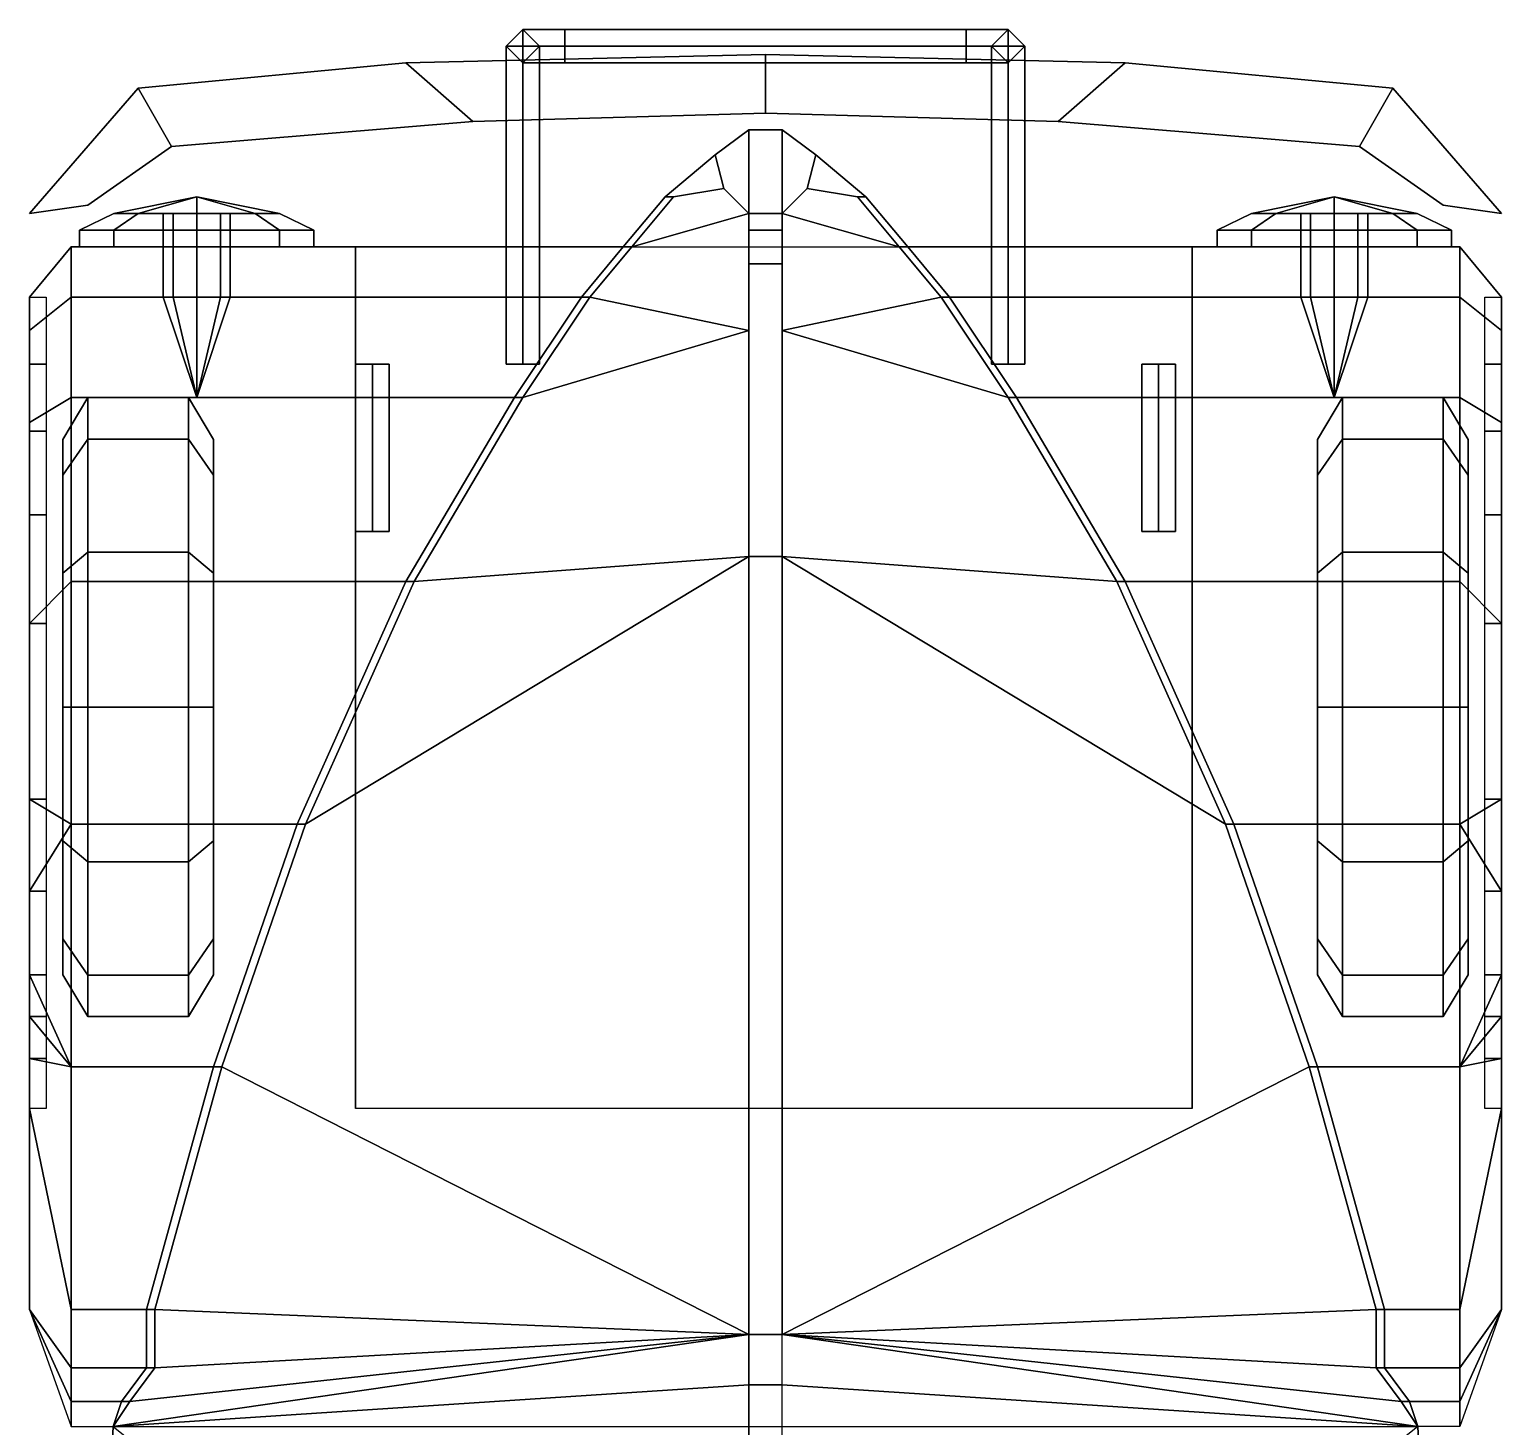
# Model space of a CAD drawing. Header units: millimetres. Extents: x -0.9 to 3, y -2.6 to 8.
# Drawn here: x -0.88 to 0.88, y 0.6 to 2.27 of the extents above; entities that cross this region are included whole.
import ezdxf

# ---------------------------------------------------------------- set-up
doc = ezdxf.new("R2010")
doc.units = ezdxf.units.MM
for name, color, linetype in [('mg2', 6, 'Continuous'), ('mudguard', 6, 'Continuous'), ('r2', 3, 'Continuous'), ('roof', 3, 'Continuous'), ('wheels', 2, 'Continuous')]:
    doc.layers.add(name, color=color, linetype=linetype)

msp = doc.modelspace()

# ---------------------------------------------------------------- linework, layer by layer
for points in [[(-0.29, 2.27, 0.37), (-0.31, 2.25, 0.39), (-0.31, 2.25, 0.64), (-0.29, 2.27, 0.64)], [(-0.24, 2.25, 0.7), (-0.24, 2.27, 0.68), (-0.29, 2.27, 0.64), (-0.31, 2.25, 0.64)], [(-0.29, 1.87, 0.32), (-0.31, 1.87, 0.34), (-0.31, 2.25, 0.39), (-0.29, 2.27, 0.37)], [(-0.27, 2.25, 0.39), (-0.29, 2.27, 0.37), (-0.29, 2.27, 0.64), (-0.27, 2.25, 0.64)], [(-0.24, 2.27, 0.68), (-0.24, 2.25, 0.66), (-0.27, 2.25, 0.64), (-0.29, 2.27, 0.64)], [(-0.27, 1.87, 0.34), (-0.29, 1.87, 0.32), (-0.29, 2.27, 0.37), (-0.27, 2.25, 0.39)], [(-0.24, 2.27, 0.68), (-0.24, 2.25, 0.7), (0.24, 2.25, 0.7), (0.24, 2.27, 0.68)], [(-0.24, 2.25, 0.66), (-0.24, 2.27, 0.68), (0.24, 2.27, 0.68), (0.24, 2.25, 0.66)], [(0.24, 2.27, 0.68), (0.24, 2.25, 0.7), (0.31, 2.25, 0.64), (0.29, 2.27, 0.64)], [(0.24, 2.25, 0.66), (0.24, 2.27, 0.68), (0.29, 2.27, 0.64), (0.27, 2.25, 0.64)], [(0.29, 2.27, 0.37), (0.27, 2.25, 0.39), (0.27, 2.25, 0.64), (0.29, 2.27, 0.64)], [(0.29, 1.87, 0.32), (0.27, 1.87, 0.34), (0.27, 2.25, 0.39), (0.29, 2.27, 0.37)], [(0.31, 2.25, 0.39), (0.29, 2.27, 0.37), (0.29, 2.27, 0.64), (0.31, 2.25, 0.64)], [(0.31, 1.87, 0.34), (0.29, 1.87, 0.32), (0.29, 2.27, 0.37), (0.31, 2.25, 0.39)], [(-0.35, 2.16, 0.56), (0, 2.17, 0.56), (0, 2.24, 0.56), (-0.43, 2.23, 0.56)], [(0, 2.24, 0.41), (0, 2.17, 0.41), (-0.35, 2.16, 0.41), (-0.43, 2.23, 0.41)], [(-0.43, 2.23, 0.56), (0, 2.24, 0.56), (0, 2.24, 0.41), (-0.43, 2.23, 0.41)], [(-0.31, 2.25, 0.39), (-0.29, 2.23, 0.41), (-0.29, 2.23, 0.64), (-0.31, 2.25, 0.64)], [(-0.24, 2.23, 0.68), (-0.24, 2.25, 0.7), (-0.31, 2.25, 0.64), (-0.29, 2.23, 0.64)], [(-0.31, 1.87, 0.34), (-0.29, 1.87, 0.36), (-0.29, 2.23, 0.41), (-0.31, 2.25, 0.39)], [(-0.29, 2.23, 0.41), (-0.27, 2.25, 0.39), (-0.27, 2.25, 0.64), (-0.29, 2.23, 0.64)], [(-0.24, 2.25, 0.66), (-0.24, 2.23, 0.68), (-0.29, 2.23, 0.64), (-0.27, 2.25, 0.64)], [(-0.29, 1.87, 0.36), (-0.27, 1.87, 0.34), (-0.27, 2.25, 0.39), (-0.29, 2.23, 0.41)], [(-0.24, 2.25, 0.7), (-0.24, 2.23, 0.68), (0.24, 2.23, 0.68), (0.24, 2.25, 0.7)], [(-0.24, 2.23, 0.68), (-0.24, 2.25, 0.66), (0.24, 2.25, 0.66), (0.24, 2.23, 0.68)], [(0.43, 2.23, 0.41), (0, 2.24, 0.41), (0, 2.24, 0.56), (0.43, 2.23, 0.56)], [(0.35, 2.16, 0.41), (0, 2.17, 0.41), (0, 2.24, 0.41), (0.43, 2.23, 0.41)], [(0, 2.24, 0.56), (0, 2.17, 0.56), (0.35, 2.16, 0.56), (0.43, 2.23, 0.56)], [(0.24, 2.25, 0.7), (0.24, 2.23, 0.68), (0.29, 2.23, 0.64), (0.31, 2.25, 0.64)], [(0.24, 2.23, 0.68), (0.24, 2.25, 0.66), (0.27, 2.25, 0.64), (0.29, 2.23, 0.64)], [(0.27, 2.25, 0.39), (0.29, 2.23, 0.41), (0.29, 2.23, 0.64), (0.27, 2.25, 0.64)], [(0.27, 1.87, 0.34), (0.29, 1.87, 0.36), (0.29, 2.23, 0.41), (0.27, 2.25, 0.39)], [(0.29, 2.23, 0.41), (0.31, 2.25, 0.39), (0.31, 2.25, 0.64), (0.29, 2.23, 0.64)], [(0.29, 1.87, 0.36), (0.31, 1.87, 0.34), (0.31, 2.25, 0.39), (0.29, 2.23, 0.41)], [(-0.43, 2.23, 0.41), (-0.35, 2.16, 0.41), (-0.71, 2.13, 0.41), (-0.75, 2.2, 0.41)], [(-0.71, 2.13, 0.56), (-0.35, 2.16, 0.56), (-0.43, 2.23, 0.56), (-0.75, 2.2, 0.56)], [(-0.75, 2.2, 0.56), (-0.43, 2.23, 0.56), (-0.43, 2.23, 0.41), (-0.75, 2.2, 0.41)], [(0.71, 2.13, 0.41), (0.35, 2.16, 0.41), (0.43, 2.23, 0.41), (0.75, 2.2, 0.41)], [(0.43, 2.23, 0.56), (0.35, 2.16, 0.56), (0.71, 2.13, 0.56), (0.75, 2.2, 0.56)], [(0.75, 2.2, 0.41), (0.43, 2.23, 0.41), (0.43, 2.23, 0.56), (0.75, 2.2, 0.56)], [(-0.81, 2.06, 0.56), (-0.71, 2.13, 0.56), (-0.75, 2.2, 0.56), (-0.88, 2.05, 0.56)], [(-0.75, 2.2, 0.41), (-0.71, 2.13, 0.41), (-0.81, 2.06, 0.41), (-0.88, 2.05, 0.41)], [(-0.88, 2.05, 0.56), (-0.75, 2.2, 0.56), (-0.75, 2.2, 0.41), (-0.88, 2.05, 0.41)], [(0.81, 2.06, 0.41), (0.71, 2.13, 0.41), (0.75, 2.2, 0.41), (0.88, 2.05, 0.41)], [(0.75, 2.2, 0.56), (0.71, 2.13, 0.56), (0.81, 2.06, 0.56), (0.88, 2.05, 0.56)], [(0.88, 2.05, 0.41), (0.75, 2.2, 0.41), (0.75, 2.2, 0.56), (0.88, 2.05, 0.56)], [(-0.35, 2.16, 0.41), (0, 2.17, 0.41), (0, 2.17, 0.56), (-0.35, 2.16, 0.56)], [(0.35, 2.16, 0.56), (0, 2.17, 0.56), (0, 2.17, 0.41), (0.35, 2.16, 0.41)], [(-0.71, 2.13, 0.41), (-0.35, 2.16, 0.41), (-0.35, 2.16, 0.56), (-0.71, 2.13, 0.56)], [(-0.02, 2.15, 0.44), (-0.06, 2.12, 0.44), (-0.06, 2.12, 1.16), (-0.02, 2.15, 1.16)], [(-0.02, 2.15, 1.16), (-0.06, 2.12, 1.16), (-0.05, 2.08, 1.2), (-0.02, 2.05, 1.23)], [(0.02, 2.15, 0.44), (-0.02, 2.15, 0.44), (-0.02, 2.15, 1.16), (0.02, 2.15, 1.16)], [(0.02, 2.15, 1.16), (-0.02, 2.15, 1.16), (-0.02, 2.05, 1.23), (0.02, 2.05, 1.23)], [(0.06, 2.12, 1.16), (0.06, 2.12, 0.44), (0.02, 2.15, 0.44), (0.02, 2.15, 1.16)], [(0.05, 2.08, 1.2), (0.06, 2.12, 1.16), (0.02, 2.15, 1.16), (0.02, 2.05, 1.23)], [(0.71, 2.13, 0.56), (0.35, 2.16, 0.56), (0.35, 2.16, 0.41), (0.71, 2.13, 0.41)], [(-0.81, 2.06, 0.41), (-0.71, 2.13, 0.41), (-0.71, 2.13, 0.56), (-0.81, 2.06, 0.56)], [(0.81, 2.06, 0.56), (0.71, 2.13, 0.56), (0.71, 2.13, 0.41), (0.81, 2.06, 0.41)], [(-0.06, 2.12, 0.44), (-0.12, 2.07, 0.44), (-0.12, 2.07, 1.16), (-0.06, 2.12, 1.16)], [(-0.06, 2.12, 1.16), (-0.12, 2.07, 1.16), (-0.11, 2.07, 1.2), (-0.05, 2.08, 1.2)], [(0.11, 2.07, 1.2), (0.12, 2.07, 1.16), (0.06, 2.12, 1.16), (0.05, 2.08, 1.2)], [(0.12, 2.07, 1.16), (0.12, 2.07, 0.44), (0.06, 2.12, 0.44), (0.06, 2.12, 1.16)], [(-0.05, 2.08, 1.2), (-0.11, 2.07, 1.2), (-0.16, 2.01, 1.2), (-0.02, 2.05, 1.23)], [(0.16, 2.01, 1.2), (0.11, 2.07, 1.2), (0.05, 2.08, 1.2), (0.02, 2.05, 1.23)], [(-0.88, 2.05, 0.41), (-0.81, 2.06, 0.41), (-0.81, 2.06, 0.56), (-0.88, 2.05, 0.56)], [(-0.12, 2.07, 0.44), (-0.17, 2.01, 0.44), (-0.17, 2.01, 1.16), (-0.12, 2.07, 1.16)], [(-0.12, 2.07, 1.16), (-0.17, 2.01, 1.16), (-0.16, 2.01, 1.2), (-0.11, 2.07, 1.2)], [(0.16, 2.01, 1.2), (0.17, 2.01, 1.16), (0.12, 2.07, 1.16), (0.11, 2.07, 1.2)], [(0.17, 2.01, 1.16), (0.17, 2.01, 0.44), (0.12, 2.07, 0.44), (0.12, 2.07, 1.16)], [(0.88, 2.05, 0.56), (0.81, 2.06, 0.56), (0.81, 2.06, 0.41), (0.88, 2.05, 0.41)], [(-0.16, 2.01, 1.2), (-0.21, 1.95, 1.2), (-0.02, 1.91, 1.27), (-0.02, 2.05, 1.23)], [(0.02, 2.05, 1.27), (-0.02, 2.05, 1.27), (-0.02, 2.03, 1.29), (0.02, 2.03, 1.29)], [(0.02, 2.05, 1.23), (-0.02, 2.05, 1.23), (-0.02, 2.05, 1.27), (0.02, 2.05, 1.27)], [(-0.02, 2.03, 1.29), (-0.02, 2.05, 1.23), (-0.02, 1.91, 1.27), (-0.02, 1.99, 1.3)], [(-0.02, 2.05, 1.27), (-0.02, 2.05, 1.23), (-0.02, 2.05, 1.23), (-0.02, 2.03, 1.29)], [(0.02, 2.05, 1.23), (0.02, 2.03, 1.29), (0.02, 1.99, 1.3), (0.02, 1.91, 1.27)], [(0.02, 2.05, 1.23), (0.02, 2.05, 1.27), (0.02, 2.03, 1.29)], [(0.02, 1.91, 1.27), (0.21, 1.95, 1.2), (0.16, 2.01, 1.2), (0.02, 2.05, 1.23)], [(0.02, 2.03, 1.29), (-0.02, 2.03, 1.29), (-0.02, 1.99, 1.3), (0.02, 1.99, 1.3)], [(-0.49, 2.01, 0.44), (-0.49, 0.98, 0.44), (-0.49, 0.98, 0.93), (-0.49, 2.01, 0.93)], [(0.51, 2.01, 0.44), (0.51, 0.98, 0.44), (-0.49, 0.98, 0.44), (-0.49, 2.01, 0.44)], [(-0.17, 2.01, 1.05), (-0.22, 1.95, 1.08), (-0.22, 1.95, 1.16), (-0.17, 2.01, 1.16)], [(-0.17, 2.01, 1.16), (-0.22, 1.95, 1.16), (-0.21, 1.95, 1.2), (-0.16, 2.01, 1.2)], [(0.21, 1.95, 1.2), (0.22, 1.95, 1.16), (0.17, 2.01, 1.16), (0.16, 2.01, 1.2)], [(0.22, 1.95, 1.16), (0.22, 1.95, 1.08), (0.17, 2.01, 1.05), (0.17, 2.01, 1.16)], [(0.51, 0.98, 0.93), (0.51, 0.98, 0.44), (0.51, 2.01, 0.44), (0.51, 2.01, 0.93)], [(0.02, 1.99, 1.3), (-0.02, 1.99, 1.3), (-0.02, 1.64, 1.3), (0.02, 1.64, 1.3)], [(-0.02, 1.99, 1.3), (-0.02, 1.91, 1.27), (-0.02, 1.64, 1.3)], [(0.02, 1.91, 1.27), (0.02, 1.99, 1.3), (0.02, 1.64, 1.3)], [(-0.22, 1.95, 1.08), (-0.3, 1.83, 1.1), (-0.3, 1.83, 1.16), (-0.22, 1.95, 1.16)], [(-0.22, 1.95, 1.16), (-0.3, 1.83, 1.16), (-0.29, 1.83, 1.2), (-0.21, 1.95, 1.2)], [(-0.21, 1.95, 1.2), (-0.29, 1.83, 1.2), (-0.02, 1.91, 1.27)], [(0.02, 1.91, 1.27), (0.29, 1.83, 1.2), (0.21, 1.95, 1.2), (0.02, 1.91, 1.27)], [(0.29, 1.83, 1.2), (0.3, 1.83, 1.16), (0.22, 1.95, 1.16), (0.21, 1.95, 1.2)], [(0.3, 1.83, 1.16), (0.3, 1.83, 1.1), (0.22, 1.95, 1.08), (0.22, 1.95, 1.16)], [(-0.29, 1.83, 1.2), (-0.42, 1.61, 1.2), (-0.02, 1.64, 1.3), (-0.02, 1.91, 1.27)], [(0.02, 1.64, 1.3), (0.42, 1.61, 1.2), (0.29, 1.83, 1.2), (0.02, 1.91, 1.27)], [(-0.47, 1.67, 0.32), (-0.49, 1.67, 0.34), (-0.49, 1.87, 0.34), (-0.47, 1.87, 0.32)], [(-0.49, 1.67, 0.34), (-0.47, 1.67, 0.36), (-0.47, 1.87, 0.36), (-0.49, 1.87, 0.34)], [(-0.47, 1.67, 0.36), (-0.45, 1.67, 0.34), (-0.45, 1.87, 0.34), (-0.47, 1.87, 0.36)], [(-0.45, 1.67, 0.34), (-0.47, 1.67, 0.32), (-0.47, 1.87, 0.32), (-0.45, 1.87, 0.34)], [(0.47, 1.67, 0.32), (0.45, 1.67, 0.34), (0.45, 1.87, 0.34), (0.47, 1.87, 0.32)], [(0.45, 1.67, 0.34), (0.47, 1.67, 0.36), (0.47, 1.87, 0.36), (0.45, 1.87, 0.34)], [(0.47, 1.67, 0.36), (0.49, 1.67, 0.34), (0.49, 1.87, 0.34), (0.47, 1.87, 0.36)], [(0.49, 1.67, 0.34), (0.47, 1.67, 0.32), (0.47, 1.87, 0.32), (0.49, 1.87, 0.34)], [(-0.3, 1.83, 1.1), (-0.43, 1.61, 1.1), (-0.43, 1.61, 1.16), (-0.3, 1.83, 1.16)], [(-0.3, 1.83, 1.16), (-0.43, 1.61, 1.16), (-0.42, 1.61, 1.2), (-0.29, 1.83, 1.2)], [(0.42, 1.61, 1.2), (0.43, 1.61, 1.16), (0.3, 1.83, 1.16), (0.29, 1.83, 1.2)], [(0.43, 1.61, 1.16), (0.43, 1.61, 1.1), (0.3, 1.83, 1.1), (0.3, 1.83, 1.16)], [(-0.55, 1.32, 1.2), (-0.65, 1.03, 1.2), (-0.02, 0.71, 1.3), (-0.02, 1.64, 1.3)], [(-0.42, 1.61, 1.2), (-0.55, 1.32, 1.2), (-0.02, 1.64, 1.3)], [(0.02, 1.64, 1.3), (-0.02, 1.64, 1.3), (-0.02, 0.71, 1.3), (0.02, 0.71, 1.3)], [(0.02, 0.71, 1.3), (0.65, 1.03, 1.2), (0.55, 1.32, 1.2), (0.02, 1.64, 1.3)], [(0.02, 1.64, 1.3), (0.55, 1.32, 1.2), (0.42, 1.61, 1.2), (0.02, 1.64, 1.3)], [(-0.43, 1.61, 1.1), (-0.56, 1.32, 1.09), (-0.56, 1.32, 1.16), (-0.43, 1.61, 1.16)], [(-0.43, 1.61, 1.16), (-0.56, 1.32, 1.16), (-0.55, 1.32, 1.2), (-0.42, 1.61, 1.2)], [(0.55, 1.32, 1.2), (0.56, 1.32, 1.16), (0.43, 1.61, 1.16), (0.42, 1.61, 1.2)], [(0.56, 1.32, 1.16), (0.56, 1.32, 1.09), (0.43, 1.61, 1.1), (0.43, 1.61, 1.16)], [(-0.56, 1.32, 1.09), (-0.66, 1.03, 1.05), (-0.66, 1.03, 1.16), (-0.56, 1.32, 1.16)], [(-0.56, 1.32, 1.16), (-0.66, 1.03, 1.16), (-0.65, 1.03, 1.2), (-0.55, 1.32, 1.2)], [(0.65, 1.03, 1.2), (0.66, 1.03, 1.16), (0.56, 1.32, 1.16), (0.55, 1.32, 1.2)], [(0.66, 1.03, 1.16), (0.66, 1.03, 1.05), (0.56, 1.32, 1.09), (0.56, 1.32, 1.16)], [(-0.66, 1.03, 1.05), (-0.74, 0.74, 0.99), (-0.74, 0.74, 1.16), (-0.66, 1.03, 1.16)], [(-0.66, 1.03, 1.16), (-0.74, 0.74, 1.16), (-0.73, 0.74, 1.2), (-0.65, 1.03, 1.2)], [(-0.65, 1.03, 1.2), (-0.73, 0.74, 1.2), (-0.02, 0.71, 1.3)], [(0.02, 0.71, 1.3), (0.73, 0.74, 1.2), (0.65, 1.03, 1.2), (0.02, 0.71, 1.3)], [(0.73, 0.74, 1.2), (0.74, 0.74, 1.16), (0.66, 1.03, 1.16), (0.65, 1.03, 1.2)], [(0.74, 0.74, 1.16), (0.74, 0.74, 0.99), (0.66, 1.03, 1.05), (0.66, 1.03, 1.16)], [(-0.74, 0.74, 0.99), (-0.74, 0.67, 0.91), (-0.74, 0.67, 1.16), (-0.74, 0.74, 1.16)], [(-0.74, 0.74, 1.16), (-0.74, 0.67, 1.16), (-0.73, 0.67, 1.2), (-0.73, 0.74, 1.2)], [(-0.73, 0.74, 1.2), (-0.73, 0.67, 1.2), (-0.02, 0.71, 1.3)], [(0.02, 0.71, 1.3), (0.73, 0.67, 1.2), (0.73, 0.74, 1.2), (0.02, 0.71, 1.3)], [(0.73, 0.67, 1.2), (0.74, 0.67, 1.16), (0.74, 0.74, 1.16), (0.73, 0.74, 1.2)], [(0.74, 0.67, 1.16), (0.74, 0.67, 0.91), (0.74, 0.74, 0.99), (0.74, 0.74, 1.16)], [(-0.76, 0.63, 1.2), (-0.78, 0.6, 1.26), (-0.02, 0.71, 1.3)], [(-0.78, 0.6, 1.26), (-0.78, 0.6, 1.3), (-0.02, 0.71, 1.3)], [(-0.73, 0.67, 1.2), (-0.76, 0.63, 1.2), (-0.02, 0.71, 1.3)], [(0.02, 0.71, 1.3), (0.76, 0.63, 1.2), (0.73, 0.67, 1.2), (0.02, 0.71, 1.3)], [(0.02, 0.71, 1.3), (0.78, 0.6, 1.26), (0.76, 0.63, 1.2), (0.02, 0.71, 1.3)], [(0.02, 0.71, 1.3), (0.78, 0.6, 1.3), (0.78, 0.6, 1.26), (0.02, 0.71, 1.3)], [(-0.74, 0.67, 0.91), (-0.77, 0.63, 0.62), (-0.77, 0.63, 1.16), (-0.74, 0.67, 1.16)], [(-0.74, 0.67, 1.16), (-0.77, 0.63, 1.16), (-0.76, 0.63, 1.2), (-0.73, 0.67, 1.2)], [(0.76, 0.63, 1.2), (0.77, 0.63, 1.16), (0.74, 0.67, 1.16), (0.73, 0.67, 1.2)], [(0.77, 0.63, 1.16), (0.77, 0.63, 0.62), (0.74, 0.67, 0.91), (0.74, 0.67, 1.16)], [(-0.77, 0.63, 0.62), (-0.78, 0.6, 0.31), (-0.78, 0.6, 1.16), (-0.77, 0.63, 1.16)], [(-0.77, 0.63, 1.16), (-0.78, 0.6, 1.16), (-0.78, 0.6, 1.26), (-0.76, 0.63, 1.2)], [(0.78, 0.6, 1.26), (0.78, 0.6, 1.16), (0.77, 0.63, 1.16), (0.76, 0.63, 1.2)], [(0.78, 0.6, 1.16), (0.78, 0.6, 0.31), (0.77, 0.63, 0.62), (0.77, 0.63, 1.16)], [(-0.78, 0.6, 0.31), (-0.8, 0.19, 0.31), (-0.8, 0.19, 1.16), (-0.78, 0.6, 1.16)], [(0.78, 0.6, 0.31), (0.8, 0.19, 0.31), (-0.8, 0.19, 0.31), (-0.78, 0.6, 0.31)], [(-0.78, 0.6, 1.16), (-0.8, 0.19, 1.16), (-0.8, 0.19, 1.26), (-0.78, 0.6, 1.26)], [(0.8, 0.19, 1.16), (0.8, 0.19, 0.31), (0.78, 0.6, 0.31), (0.78, 0.6, 1.16)], [(0.8, 0.19, 1.26), (0.8, 0.19, 1.16), (0.78, 0.6, 1.16), (0.78, 0.6, 1.26)]]:
    msp.add_3dface(points)
at = {"layer": 'mg2'}
for points in [[(0.68, 2.07, 0.91), (0.61, 2.05, 0.98), (0.581, 2.05, 0.91), (0.68, 2.07, 0.91)], [(0.68, 2.07, 0.91), (0.581, 2.05, 0.91), (0.61, 2.05, 0.84), (0.68, 2.07, 0.91)], [(0.68, 2.07, 0.91), (0.61, 2.05, 0.84), (0.68, 2.05, 0.811), (0.68, 2.07, 0.91)], [(0.68, 2.07, 0.91), (0.68, 2.05, 1.009), (0.61, 2.05, 0.98), (0.68, 2.07, 0.91)], [(0.68, 2.07, 0.91), (0.68, 2.05, 0.811), (0.75, 2.05, 0.84), (0.68, 2.07, 0.91)], [(0.68, 2.07, 0.91), (0.75, 2.05, 0.98), (0.68, 2.05, 1.009), (0.68, 2.07, 0.91)], [(0.68, 2.07, 0.91), (0.779, 2.05, 0.91), (0.75, 2.05, 0.98), (0.68, 2.07, 0.91)], [(0.68, 2.07, 0.91), (0.75, 2.05, 0.84), (0.779, 2.05, 0.91), (0.68, 2.07, 0.91)], [(0.581, 2.05, 0.91), (0.54, 2.03, 0.91), (0.581, 2.03, 0.811), (0.61, 2.05, 0.84)], [(0.61, 2.05, 0.98), (0.581, 2.03, 1.009), (0.54, 2.03, 0.91), (0.581, 2.05, 0.91)], [(0.61, 2.05, 0.84), (0.581, 2.03, 0.811), (0.68, 2.03, 0.77), (0.68, 2.05, 0.811)], [(0.68, 2.05, 1.009), (0.68, 2.03, 1.05), (0.581, 2.03, 1.009), (0.61, 2.05, 0.98)], [(0.64, 2.05, 1.12), (0.6517, 2.05, 1.0917), (0.68, 2.05, 1.08), (0.6517, 2.05, 1.1483)], [(0.64, 2.05, 1.12), (0.6517, 2.05, 1.1483), (0.6517, 1.95, 1.1483), (0.64, 1.95, 1.12)], [(0.6517, 2.05, 1.0917), (0.64, 2.05, 1.12), (0.64, 1.95, 1.12), (0.6517, 1.95, 1.0917)], [(0.6517, 2.05, 1.1483), (0.68, 2.05, 1.08), (0.7083, 2.05, 1.0917), (0.68, 2.05, 1.16)], [(0.68, 2.05, 1.08), (0.6517, 2.05, 1.0917), (0.6517, 1.95, 1.0917), (0.68, 1.95, 1.08)], [(0.6517, 2.05, 1.1483), (0.68, 2.05, 1.16), (0.68, 1.95, 1.16), (0.6517, 1.95, 1.1483)], [(0.68, 2.05, 1.16), (0.7083, 2.05, 1.0917), (0.72, 2.05, 1.12), (0.7083, 2.05, 1.1483)], [(0.68, 2.05, 0.811), (0.68, 2.03, 0.77), (0.779, 2.03, 0.811), (0.75, 2.05, 0.84)], [(0.75, 2.05, 0.98), (0.779, 2.03, 1.009), (0.68, 2.03, 1.05), (0.68, 2.05, 1.009)], [(0.7083, 2.05, 1.0917), (0.68, 2.05, 1.08), (0.68, 1.95, 1.08), (0.7083, 1.95, 1.0917)], [(0.68, 2.05, 1.16), (0.7083, 2.05, 1.1483), (0.7083, 1.95, 1.1483), (0.68, 1.95, 1.16)], [(0.7083, 2.05, 1.1483), (0.72, 2.05, 1.12), (0.72, 1.95, 1.12), (0.7083, 1.95, 1.1483)], [(0.72, 2.05, 1.12), (0.7083, 2.05, 1.0917), (0.7083, 1.95, 1.0917), (0.72, 1.95, 1.12)], [(0.75, 2.05, 0.84), (0.779, 2.03, 0.811), (0.82, 2.03, 0.91), (0.779, 2.05, 0.91)], [(0.779, 2.05, 0.91), (0.82, 2.03, 0.91), (0.779, 2.03, 1.009), (0.75, 2.05, 0.98)], [(0.581, 2.03, 0.811), (0.54, 2.03, 0.91), (0.54, 2.01, 0.91), (0.581, 2.01, 0.811)], [(0.54, 2.03, 0.91), (0.581, 2.03, 1.009), (0.581, 2.01, 1.009), (0.54, 2.01, 0.91)], [(0.68, 2.03, 0.77), (0.581, 2.03, 0.811), (0.581, 2.01, 0.811), (0.68, 2.01, 0.77)], [(0.581, 2.03, 1.009), (0.68, 2.03, 1.05), (0.68, 2.01, 1.05), (0.581, 2.01, 1.009)], [(0.779, 2.03, 0.811), (0.68, 2.03, 0.77), (0.68, 2.01, 0.77), (0.779, 2.01, 0.811)], [(0.68, 2.03, 1.05), (0.779, 2.03, 1.009), (0.779, 2.01, 1.009), (0.68, 2.01, 1.05)], [(0.82, 2.03, 0.91), (0.779, 2.03, 0.811), (0.779, 2.01, 0.811), (0.82, 2.01, 0.91)], [(0.779, 2.03, 1.009), (0.82, 2.03, 0.91), (0.82, 2.01, 0.91), (0.779, 2.01, 1.009)], [(0.17, 2.01, 0.44), (0.83, 2.01, 0.44), (0.83, 2.01, 1.05), (0.17, 2.01, 1.05)], [(0.17, 2.01, 1.05), (0.83, 2.01, 1.05), (0.83, 1.95, 1.08), (0.22, 1.95, 1.08)], [(0.83, 2.01, 0.44), (0.88, 1.95, 0.44), (0.88, 1.95, 0.99), (0.83, 2.01, 1.05)], [(0.83, 2.01, 1.05), (0.88, 1.95, 0.99), (0.88, 1.91, 1.02), (0.83, 1.95, 1.08)], [(0.22, 1.95, 1.08), (0.83, 1.95, 1.08), (0.83, 1.83, 1.1), (0.3, 1.83, 1.1)], [(0.64, 1.95, 1.12), (0.6517, 1.95, 1.1483), (0.68, 1.83, 1.1)], [(0.6517, 1.95, 1.0917), (0.64, 1.95, 1.12), (0.68, 1.83, 1.1)], [(0.6517, 1.95, 1.1483), (0.68, 1.95, 1.16), (0.68, 1.83, 1.1)], [(0.68, 1.95, 1.08), (0.6517, 1.95, 1.0917), (0.68, 1.83, 1.1)], [(0.7083, 1.95, 1.1483), (0.72, 1.95, 1.12), (0.68, 1.83, 1.1)], [(0.68, 1.95, 1.16), (0.7083, 1.95, 1.1483), (0.68, 1.83, 1.1)], [(0.7083, 1.95, 1.0917), (0.68, 1.95, 1.08), (0.68, 1.83, 1.1)], [(0.72, 1.95, 1.12), (0.7083, 1.95, 1.0917), (0.68, 1.83, 1.1)], [(0.83, 1.95, 1.08), (0.88, 1.91, 1.02), (0.88, 1.8, 1.03), (0.83, 1.83, 1.1)], [(0.88, 1.95, 0.99), (0.88, 1.95, 0.44), (0.88, 1.87, 0.51), (0.88, 1.95, 0.99)], [(0.88, 1.95, 0.99), (0.88, 1.87, 0.51), (0.88, 1.79, 0.62), (0.88, 1.91, 1.02)], [(0.88, 1.91, 1.02), (0.88, 1.79, 0.62), (0.88, 1.69, 0.73), (0.88, 1.8, 1.03)], [(0.3, 1.83, 1.1), (0.83, 1.83, 1.1), (0.83, 1.61, 1.1), (0.43, 1.61, 1.1)], [(0.83, 1.83, 1.1), (0.88, 1.8, 1.03), (0.88, 1.56, 1.03), (0.83, 1.61, 1.1)], [(0.88, 1.8, 1.03), (0.88, 1.69, 0.73), (0.88, 1.56, 0.78), (0.88, 1.56, 1.03)], [(0.43, 1.61, 1.1), (0.83, 1.61, 1.1), (0.83, 1.32, 1.09), (0.56, 1.32, 1.09)], [(0.83, 1.61, 1.1), (0.88, 1.56, 1.03), (0.88, 1.35, 1.02), (0.83, 1.32, 1.09)], [(0.88, 1.56, 1.03), (0.88, 1.56, 0.78), (0.88, 1.35, 0.78), (0.88, 1.35, 1.02)], [(0.83, 1.32, 1.09), (0.88, 1.35, 1.02), (0.88, 1.24, 1.01), (0.83, 1.32, 1.09)], [(0.88, 1.35, 1.02), (0.88, 1.35, 0.78), (0.88, 1.24, 0.74), (0.88, 1.24, 1.01)], [(0.56, 1.32, 1.09), (0.83, 1.32, 1.09), (0.83, 1.03, 1.05), (0.66, 1.03, 1.05)], [(0.83, 1.32, 1.09), (0.88, 1.24, 1.01), (0.88, 1.14, 0.99), (0.83, 1.03, 1.05)], [(0.88, 1.24, 1.01), (0.88, 1.24, 0.74), (0.88, 1.14, 0.65), (0.88, 1.14, 0.99)], [(0.83, 1.03, 1.05), (0.88, 1.14, 0.99), (0.88, 1.09, 0.98), (0.83, 1.03, 1.05)], [(0.88, 1.14, 0.99), (0.88, 1.14, 0.65), (0.88, 1.09, 0.56), (0.88, 1.09, 0.98)], [(0.83, 1.03, 1.05), (0.88, 1.09, 0.98), (0.88, 1.04, 0.97), (0.83, 1.03, 1.05)], [(0.88, 1.09, 0.98), (0.88, 1.09, 0.56), (0.88, 1.04, 0.37), (0.88, 1.04, 0.97)], [(0.83, 1.03, 1.05), (0.88, 1.04, 0.97), (0.88, 0.98, 0.96), (0.83, 0.74, 0.99)], [(0.88, 1.04, 0.97), (0.88, 1.04, 0.37), (0.88, 0.98, 0.32), (0.88, 0.98, 0.96)], [(0.66, 1.03, 1.05), (0.83, 1.03, 1.05), (0.83, 0.74, 0.99), (0.74, 0.74, 0.99)], [(0.83, 0.74, 0.99), (0.88, 0.98, 0.96), (0.88, 0.74, 0.86), (0.83, 0.67, 0.91)], [(0.88, 0.98, 0.96), (0.88, 0.98, 0.32), (0.88, 0.74, 0.32), (0.88, 0.74, 0.86)], [(0.74, 0.74, 0.99), (0.83, 0.74, 0.99), (0.83, 0.67, 0.91), (0.74, 0.67, 0.91)], [(0.83, 0.63, 0.62), (0.88, 0.74, 0.32), (0.88, 0.74, 0.32), (0.83, 0.6, 0.31)], [(0.83, 0.67, 0.91), (0.88, 0.74, 0.86), (0.88, 0.74, 0.32), (0.83, 0.63, 0.62)], [(0.74, 0.67, 0.91), (0.83, 0.67, 0.91), (0.83, 0.63, 0.62), (0.77, 0.63, 0.62)], [(0.77, 0.63, 0.62), (0.83, 0.63, 0.62), (0.83, 0.6, 0.31), (0.78, 0.6, 0.31)]]:
    msp.add_3dface(points, dxfattribs=at)
at = {"layer": 'mudguard'}
for points in [[(-0.68, 2.07, 0.91), (-0.779, 2.05, 0.91), (-0.75, 2.05, 0.98), (-0.68, 2.07, 0.91)], [(-0.68, 2.07, 0.91), (-0.75, 2.05, 0.84), (-0.779, 2.05, 0.91), (-0.68, 2.07, 0.91)], [(-0.68, 2.07, 0.91), (-0.75, 2.05, 0.98), (-0.68, 2.05, 1.009), (-0.68, 2.07, 0.91)], [(-0.68, 2.07, 0.91), (-0.68, 2.05, 0.811), (-0.75, 2.05, 0.84), (-0.68, 2.07, 0.91)], [(-0.68, 2.07, 0.91), (-0.68, 2.05, 1.009), (-0.61, 2.05, 0.98), (-0.68, 2.07, 0.91)], [(-0.68, 2.07, 0.91), (-0.61, 2.05, 0.98), (-0.581, 2.05, 0.91), (-0.68, 2.07, 0.91)], [(-0.68, 2.07, 0.91), (-0.581, 2.05, 0.91), (-0.61, 2.05, 0.84), (-0.68, 2.07, 0.91)], [(-0.68, 2.07, 0.91), (-0.61, 2.05, 0.84), (-0.68, 2.05, 0.811), (-0.68, 2.07, 0.91)], [(-0.779, 2.05, 0.91), (-0.82, 2.03, 0.91), (-0.779, 2.03, 1.009), (-0.75, 2.05, 0.98)], [(-0.75, 2.05, 0.84), (-0.779, 2.03, 0.811), (-0.82, 2.03, 0.91), (-0.779, 2.05, 0.91)], [(-0.75, 2.05, 0.98), (-0.779, 2.03, 1.009), (-0.68, 2.03, 1.05), (-0.68, 2.05, 1.009)], [(-0.68, 2.05, 0.811), (-0.68, 2.03, 0.77), (-0.779, 2.03, 0.811), (-0.75, 2.05, 0.84)], [(-0.7083, 2.05, 1.1483), (-0.72, 2.05, 1.12), (-0.72, 1.95, 1.12), (-0.7083, 1.95, 1.1483)], [(-0.72, 2.05, 1.12), (-0.7083, 2.05, 1.0917), (-0.7083, 1.95, 1.0917), (-0.72, 1.95, 1.12)], [(-0.68, 2.05, 1.16), (-0.7083, 2.05, 1.0917), (-0.72, 2.05, 1.12), (-0.7083, 2.05, 1.1483)], [(-0.68, 2.05, 1.16), (-0.7083, 2.05, 1.1483), (-0.7083, 1.95, 1.1483), (-0.68, 1.95, 1.16)], [(-0.7083, 2.05, 1.0917), (-0.68, 2.05, 1.08), (-0.68, 1.95, 1.08), (-0.7083, 1.95, 1.0917)], [(-0.6517, 2.05, 1.1483), (-0.68, 2.05, 1.08), (-0.7083, 2.05, 1.0917), (-0.68, 2.05, 1.16)], [(-0.68, 2.05, 1.009), (-0.68, 2.03, 1.05), (-0.581, 2.03, 1.009), (-0.61, 2.05, 0.98)], [(-0.61, 2.05, 0.84), (-0.581, 2.03, 0.811), (-0.68, 2.03, 0.77), (-0.68, 2.05, 0.811)], [(-0.6517, 2.05, 1.1483), (-0.68, 2.05, 1.16), (-0.68, 1.95, 1.16), (-0.6517, 1.95, 1.1483)], [(-0.68, 2.05, 1.08), (-0.6517, 2.05, 1.0917), (-0.6517, 1.95, 1.0917), (-0.68, 1.95, 1.08)], [(-0.64, 2.05, 1.12), (-0.6517, 2.05, 1.0917), (-0.68, 2.05, 1.08), (-0.6517, 2.05, 1.1483)], [(-0.64, 2.05, 1.12), (-0.6517, 2.05, 1.1483), (-0.6517, 1.95, 1.1483), (-0.64, 1.95, 1.12)], [(-0.6517, 2.05, 1.0917), (-0.64, 2.05, 1.12), (-0.64, 1.95, 1.12), (-0.6517, 1.95, 1.0917)], [(-0.61, 2.05, 0.98), (-0.581, 2.03, 1.009), (-0.54, 2.03, 0.91), (-0.581, 2.05, 0.91)], [(-0.581, 2.05, 0.91), (-0.54, 2.03, 0.91), (-0.581, 2.03, 0.811), (-0.61, 2.05, 0.84)], [(-0.779, 2.03, 1.009), (-0.82, 2.03, 0.91), (-0.82, 2.01, 0.91), (-0.779, 2.01, 1.009)], [(-0.82, 2.03, 0.91), (-0.779, 2.03, 0.811), (-0.779, 2.01, 0.811), (-0.82, 2.01, 0.91)], [(-0.68, 2.03, 1.05), (-0.779, 2.03, 1.009), (-0.779, 2.01, 1.009), (-0.68, 2.01, 1.05)], [(-0.779, 2.03, 0.811), (-0.68, 2.03, 0.77), (-0.68, 2.01, 0.77), (-0.779, 2.01, 0.811)], [(-0.581, 2.03, 1.009), (-0.68, 2.03, 1.05), (-0.68, 2.01, 1.05), (-0.581, 2.01, 1.009)], [(-0.68, 2.03, 0.77), (-0.581, 2.03, 0.811), (-0.581, 2.01, 0.811), (-0.68, 2.01, 0.77)], [(-0.54, 2.03, 0.91), (-0.581, 2.03, 1.009), (-0.581, 2.01, 1.009), (-0.54, 2.01, 0.91)], [(-0.581, 2.03, 0.811), (-0.54, 2.03, 0.91), (-0.54, 2.01, 0.91), (-0.581, 2.01, 0.811)], [(-0.83, 2.01, 0.44), (-0.88, 1.95, 0.44), (-0.88, 1.95, 0.99), (-0.83, 2.01, 1.05)], [(-0.83, 2.01, 1.05), (-0.88, 1.95, 0.99), (-0.88, 1.91, 1.02), (-0.83, 1.95, 1.08)], [(-0.17, 2.01, 1.05), (-0.83, 2.01, 1.05), (-0.83, 1.95, 1.08), (-0.22, 1.95, 1.08)], [(-0.17, 2.01, 0.44), (-0.83, 2.01, 0.44), (-0.83, 2.01, 1.05), (-0.17, 2.01, 1.05)], [(-0.88, 1.95, 0.99), (-0.88, 1.87, 0.51), (-0.88, 1.79, 0.62), (-0.88, 1.91, 1.02)], [(-0.88, 1.95, 0.99), (-0.88, 1.95, 0.44), (-0.88, 1.87, 0.51), (-0.88, 1.95, 0.99)], [(-0.83, 1.95, 1.08), (-0.88, 1.91, 1.02), (-0.88, 1.8, 1.03), (-0.83, 1.83, 1.1)], [(-0.88, 1.95, 0.44), (-0.86, 1.95, 0.44), (-0.86, 1.87, 0.51), (-0.88, 1.87, 0.51)], [(-0.22, 1.95, 1.08), (-0.83, 1.95, 1.08), (-0.83, 1.83, 1.1), (-0.3, 1.83, 1.1)], [(-0.7083, 1.95, 1.1483), (-0.72, 1.95, 1.12), (-0.68, 1.83, 1.1)], [(-0.72, 1.95, 1.12), (-0.7083, 1.95, 1.0917), (-0.68, 1.83, 1.1)], [(-0.68, 1.95, 1.16), (-0.7083, 1.95, 1.1483), (-0.68, 1.83, 1.1)], [(-0.7083, 1.95, 1.0917), (-0.68, 1.95, 1.08), (-0.68, 1.83, 1.1)], [(-0.64, 1.95, 1.12), (-0.6517, 1.95, 1.1483), (-0.68, 1.83, 1.1)], [(-0.6517, 1.95, 1.1483), (-0.68, 1.95, 1.16), (-0.68, 1.83, 1.1)], [(-0.68, 1.95, 1.08), (-0.6517, 1.95, 1.0917), (-0.68, 1.83, 1.1)], [(-0.6517, 1.95, 1.0917), (-0.64, 1.95, 1.12), (-0.68, 1.83, 1.1)], [(0.86, 1.95, 0.44), (0.88, 1.95, 0.44), (0.88, 1.87, 0.51), (0.86, 1.87, 0.51)], [(-0.88, 1.91, 1.02), (-0.88, 1.79, 0.62), (-0.88, 1.69, 0.73), (-0.88, 1.8, 1.03)], [(-0.88, 1.87, 0.51), (-0.86, 1.87, 0.51), (-0.86, 1.79, 0.62), (-0.88, 1.79, 0.62)], [(0.86, 1.87, 0.51), (0.88, 1.87, 0.51), (0.88, 1.79, 0.62), (0.86, 1.79, 0.62)], [(-0.83, 1.83, 1.1), (-0.88, 1.8, 1.03), (-0.88, 1.56, 1.03), (-0.83, 1.61, 1.1)], [(-0.3, 1.83, 1.1), (-0.83, 1.83, 1.1), (-0.83, 1.61, 1.1), (-0.43, 1.61, 1.1)], [(-0.88, 1.8, 1.03), (-0.88, 1.69, 0.73), (-0.88, 1.56, 0.78), (-0.88, 1.56, 1.03)], [(-0.88, 1.79, 0.62), (-0.86, 1.79, 0.62), (-0.86, 1.69, 0.73), (-0.88, 1.69, 0.73)], [(0.86, 1.79, 0.62), (0.88, 1.79, 0.62), (0.88, 1.69, 0.73), (0.86, 1.69, 0.73)], [(-0.88, 1.69, 0.73), (-0.86, 1.69, 0.73), (-0.86, 1.56, 0.78), (-0.88, 1.56, 0.78)], [(0.86, 1.69, 0.73), (0.88, 1.69, 0.73), (0.88, 1.56, 0.78), (0.86, 1.56, 0.78)], [(-0.83, 1.61, 1.1), (-0.88, 1.56, 1.03), (-0.88, 1.35, 1.02), (-0.83, 1.32, 1.09)], [(-0.43, 1.61, 1.1), (-0.83, 1.61, 1.1), (-0.83, 1.32, 1.09), (-0.56, 1.32, 1.09)], [(-0.88, 1.56, 1.03), (-0.88, 1.56, 0.78), (-0.88, 1.35, 0.78), (-0.88, 1.35, 1.02)], [(-0.88, 1.56, 0.78), (-0.86, 1.56, 0.78), (-0.86, 1.35, 0.78), (-0.88, 1.35, 0.78)], [(0.86, 1.56, 0.78), (0.88, 1.56, 0.78), (0.88, 1.35, 0.78), (0.86, 1.35, 0.78)], [(-0.88, 1.35, 1.02), (-0.88, 1.35, 0.78), (-0.88, 1.24, 0.74), (-0.88, 1.24, 1.01)], [(-0.83, 1.32, 1.09), (-0.88, 1.35, 1.02), (-0.88, 1.24, 1.01), (-0.83, 1.32, 1.09)], [(-0.88, 1.35, 0.78), (-0.86, 1.35, 0.78), (-0.86, 1.24, 0.74), (-0.88, 1.24, 0.74)], [(0.86, 1.35, 0.78), (0.88, 1.35, 0.78), (0.88, 1.24, 0.74), (0.86, 1.24, 0.74)], [(-0.83, 1.32, 1.09), (-0.88, 1.24, 1.01), (-0.88, 1.14, 0.99), (-0.83, 1.03, 1.05)], [(-0.56, 1.32, 1.09), (-0.83, 1.32, 1.09), (-0.83, 1.03, 1.05), (-0.66, 1.03, 1.05)], [(-0.88, 1.24, 1.01), (-0.88, 1.24, 0.74), (-0.88, 1.14, 0.65), (-0.88, 1.14, 0.99)], [(-0.88, 1.24, 0.74), (-0.86, 1.24, 0.74), (-0.86, 1.14, 0.65), (-0.88, 1.14, 0.65)], [(0.86, 1.24, 0.74), (0.88, 1.24, 0.74), (0.88, 1.14, 0.65), (0.86, 1.14, 0.65)], [(-0.88, 1.14, 0.99), (-0.88, 1.14, 0.65), (-0.88, 1.09, 0.56), (-0.88, 1.09, 0.98)], [(-0.83, 1.03, 1.05), (-0.88, 1.14, 0.99), (-0.88, 1.09, 0.98), (-0.83, 1.03, 1.05)], [(-0.88, 1.14, 0.65), (-0.86, 1.14, 0.65), (-0.86, 1.09, 0.56), (-0.88, 1.09, 0.56)], [(0.86, 1.14, 0.65), (0.88, 1.14, 0.65), (0.88, 1.09, 0.56), (0.86, 1.09, 0.56)], [(-0.88, 1.09, 0.98), (-0.88, 1.09, 0.56), (-0.88, 1.04, 0.37), (-0.88, 1.04, 0.97)], [(-0.83, 1.03, 1.05), (-0.88, 1.09, 0.98), (-0.88, 1.04, 0.97), (-0.83, 1.03, 1.05)], [(-0.88, 1.09, 0.56), (-0.86, 1.09, 0.56), (-0.86, 1.04, 0.37), (-0.88, 1.04, 0.37)], [(0.86, 1.09, 0.56), (0.88, 1.09, 0.56), (0.88, 1.04, 0.37), (0.86, 1.04, 0.37)], [(-0.88, 1.04, 0.97), (-0.88, 1.04, 0.37), (-0.88, 0.98, 0.32), (-0.88, 0.98, 0.96)], [(-0.83, 1.03, 1.05), (-0.88, 1.04, 0.97), (-0.88, 0.98, 0.96), (-0.83, 0.74, 0.99)], [(-0.88, 1.04, 0.37), (-0.86, 1.04, 0.37), (-0.86, 0.98, 0.32), (-0.88, 0.98, 0.32)], [(0.86, 1.04, 0.37), (0.88, 1.04, 0.37), (0.88, 0.98, 0.32), (0.86, 0.98, 0.32)], [(-0.66, 1.03, 1.05), (-0.83, 1.03, 1.05), (-0.83, 0.74, 0.99), (-0.74, 0.74, 0.99)], [(-0.88, 0.98, 0.96), (-0.88, 0.98, 0.32), (-0.88, 0.74, 0.32), (-0.88, 0.74, 0.86)], [(-0.83, 0.74, 0.99), (-0.88, 0.98, 0.96), (-0.88, 0.74, 0.86), (-0.83, 0.67, 0.91)], [(-0.83, 0.67, 0.91), (-0.88, 0.74, 0.86), (-0.88, 0.74, 0.32), (-0.83, 0.63, 0.62)], [(-0.83, 0.63, 0.62), (-0.88, 0.74, 0.32), (-0.88, 0.74, 0.32), (-0.83, 0.6, 0.31)], [(-0.74, 0.74, 0.99), (-0.83, 0.74, 0.99), (-0.83, 0.67, 0.91), (-0.74, 0.67, 0.91)], [(-0.74, 0.67, 0.91), (-0.83, 0.67, 0.91), (-0.83, 0.63, 0.62), (-0.77, 0.63, 0.62)], [(-0.77, 0.63, 0.62), (-0.83, 0.63, 0.62), (-0.83, 0.6, 0.31), (-0.78, 0.6, 0.31)]]:
    msp.add_3dface(points, dxfattribs=at)
at = {"layer": 'r2'}
for points in [[(0.78, 0.6, 1.3), (0.78, 0.6, 1.3), (0.02, 0.65, 1.34), (0.02, 0.71, 1.3)], [(0.78, 0.6, 1.3), (0.48, 0.36, 1.61), (0.02, 0.41, 1.69), (0.02, 0.65, 1.34)]]:
    msp.add_3dface(points, dxfattribs=at)
at = {"layer": 'roof'}
for points in [[(-0.78, 0.6, 1.3), (-0.78, 0.6, 1.3), (-0.02, 0.65, 1.34), (-0.02, 0.71, 1.3)], [(-0.02, 0.71, 1.3), (-0.02, 0.65, 1.34), (0.02, 0.65, 1.34), (0.02, 0.71, 1.3)], [(-0.78, 0.6, 1.3), (-0.48, 0.36, 1.61), (-0.02, 0.41, 1.69), (-0.02, 0.65, 1.34)], [(-0.02, 0.65, 1.34), (-0.02, 0.41, 1.69), (0.02, 0.41, 1.69), (0.02, 0.65, 1.34)]]:
    msp.add_3dface(points, dxfattribs=at)
at = {"layer": 'wheels'}
for points in [[(-0.81, 1.7804, 0.575), (-0.81, 1.83, 0.39), (-0.84, 1.78, 0.39), (-0.84, 1.7371, 0.55)], [(-0.81, 1.83, 0.39), (-0.81, 1.7804, 0.205), (-0.84, 1.7371, 0.23), (-0.84, 1.78, 0.39)], [(-0.69, 1.7804, 0.575), (-0.69, 1.83, 0.39), (-0.81, 1.83, 0.39), (-0.81, 1.7804, 0.575)], [(-0.69, 1.83, 0.39), (-0.69, 1.7804, 0.205), (-0.81, 1.7804, 0.205), (-0.81, 1.83, 0.39)], [(-0.69, 1.7804, 0.205), (-0.69, 1.83, 0.39), (-0.66, 1.78, 0.39), (-0.66, 1.7371, 0.23)], [(-0.69, 1.83, 0.39), (-0.69, 1.7804, 0.575), (-0.66, 1.7371, 0.55), (-0.66, 1.78, 0.39)], [(0.69, 1.7804, 0.575), (0.69, 1.83, 0.39), (0.66, 1.78, 0.39), (0.66, 1.7371, 0.55)], [(0.69, 1.83, 0.39), (0.69, 1.7804, 0.205), (0.66, 1.7371, 0.23), (0.66, 1.78, 0.39)], [(0.81, 1.7804, 0.575), (0.81, 1.83, 0.39), (0.69, 1.83, 0.39), (0.69, 1.7804, 0.575)], [(0.81, 1.83, 0.39), (0.81, 1.7804, 0.205), (0.69, 1.7804, 0.205), (0.69, 1.83, 0.39)], [(0.81, 1.83, 0.39), (0.81, 1.7804, 0.575), (0.84, 1.7371, 0.55), (0.84, 1.78, 0.39)], [(0.81, 1.7804, 0.205), (0.81, 1.83, 0.39), (0.84, 1.78, 0.39), (0.84, 1.7371, 0.23)], [(-0.81, 1.645, 0.7104), (-0.81, 1.7804, 0.575), (-0.84, 1.7371, 0.55), (-0.84, 1.62, 0.6671)], [(-0.81, 1.7804, 0.205), (-0.81, 1.645, 0.0696), (-0.84, 1.62, 0.1129), (-0.84, 1.7371, 0.23)], [(-0.84, 1.3, 0.6671), (-0.84, 1.7371, 0.55), (-0.84, 1.78, 0.39), (-0.84, 1.1829, 0.55)], [(-0.84, 1.1829, 0.55), (-0.84, 1.78, 0.39), (-0.84, 1.7371, 0.23), (-0.84, 1.14, 0.39)], [(-0.69, 1.645, 0.7104), (-0.69, 1.7804, 0.575), (-0.81, 1.7804, 0.575), (-0.81, 1.645, 0.7104)], [(-0.69, 1.7804, 0.205), (-0.69, 1.645, 0.0696), (-0.81, 1.645, 0.0696), (-0.81, 1.7804, 0.205)], [(-0.69, 1.645, 0.0696), (-0.69, 1.7804, 0.205), (-0.66, 1.7371, 0.23), (-0.66, 1.62, 0.1129)], [(-0.69, 1.7804, 0.575), (-0.69, 1.645, 0.7104), (-0.66, 1.62, 0.6671), (-0.66, 1.7371, 0.55)], [(-0.66, 1.7371, 0.55), (-0.66, 1.14, 0.39), (-0.66, 1.1829, 0.23), (-0.66, 1.78, 0.39)], [(-0.66, 1.78, 0.39), (-0.66, 1.1829, 0.23), (-0.66, 1.3, 0.1129), (-0.66, 1.7371, 0.23)], [(0.69, 1.7804, 0.205), (0.69, 1.645, 0.0696), (0.66, 1.62, 0.1129), (0.66, 1.7371, 0.23)], [(0.69, 1.645, 0.7104), (0.69, 1.7804, 0.575), (0.66, 1.7371, 0.55), (0.66, 1.62, 0.6671)], [(0.66, 1.3, 0.6671), (0.66, 1.7371, 0.55), (0.66, 1.78, 0.39), (0.66, 1.1829, 0.55)], [(0.66, 1.1829, 0.55), (0.66, 1.78, 0.39), (0.66, 1.7371, 0.23), (0.66, 1.14, 0.39)], [(0.81, 1.7804, 0.205), (0.81, 1.645, 0.0696), (0.69, 1.645, 0.0696), (0.69, 1.7804, 0.205)], [(0.81, 1.645, 0.7104), (0.81, 1.7804, 0.575), (0.69, 1.7804, 0.575), (0.69, 1.645, 0.7104)], [(0.81, 1.645, 0.0696), (0.81, 1.7804, 0.205), (0.84, 1.7371, 0.23), (0.84, 1.62, 0.1129)], [(0.81, 1.7804, 0.575), (0.81, 1.645, 0.7104), (0.84, 1.62, 0.6671), (0.84, 1.7371, 0.55)], [(0.84, 1.7371, 0.55), (0.84, 1.14, 0.39), (0.84, 1.1829, 0.23), (0.84, 1.78, 0.39)], [(0.84, 1.78, 0.39), (0.84, 1.1829, 0.23), (0.84, 1.3, 0.1129), (0.84, 1.7371, 0.23)], [(-0.84, 1.46, 0.71), (-0.84, 1.62, 0.6671), (-0.84, 1.7371, 0.55), (-0.84, 1.3, 0.6671)], [(-0.84, 1.14, 0.39), (-0.84, 1.7371, 0.23), (-0.84, 1.62, 0.1129), (-0.84, 1.1829, 0.23)], [(-0.66, 1.62, 0.6671), (-0.66, 1.1829, 0.55), (-0.66, 1.14, 0.39), (-0.66, 1.7371, 0.55)], [(-0.66, 1.7371, 0.23), (-0.66, 1.3, 0.1129), (-0.66, 1.46, 0.07), (-0.66, 1.62, 0.1129)], [(0.66, 1.14, 0.39), (0.66, 1.7371, 0.23), (0.66, 1.62, 0.1129), (0.66, 1.1829, 0.23)], [(0.66, 1.46, 0.71), (0.66, 1.62, 0.6671), (0.66, 1.7371, 0.55), (0.66, 1.3, 0.6671)], [(0.84, 1.62, 0.6671), (0.84, 1.1829, 0.55), (0.84, 1.14, 0.39), (0.84, 1.7371, 0.55)], [(0.84, 1.7371, 0.23), (0.84, 1.3, 0.1129), (0.84, 1.46, 0.07), (0.84, 1.62, 0.1129)], [(-0.81, 1.46, 0.76), (-0.81, 1.645, 0.7104), (-0.84, 1.62, 0.6671), (-0.84, 1.46, 0.71)], [(-0.81, 1.645, 0.0696), (-0.81, 1.46, 0.02), (-0.84, 1.46, 0.07), (-0.84, 1.62, 0.1129)], [(-0.69, 1.46, 0.76), (-0.69, 1.645, 0.7104), (-0.81, 1.645, 0.7104), (-0.81, 1.46, 0.76)], [(-0.69, 1.645, 0.0696), (-0.69, 1.46, 0.02), (-0.81, 1.46, 0.02), (-0.81, 1.645, 0.0696)], [(-0.69, 1.46, 0.02), (-0.69, 1.645, 0.0696), (-0.66, 1.62, 0.1129), (-0.66, 1.46, 0.07)], [(-0.69, 1.645, 0.7104), (-0.69, 1.46, 0.76), (-0.66, 1.46, 0.71), (-0.66, 1.62, 0.6671)], [(0.69, 1.645, 0.0696), (0.69, 1.46, 0.02), (0.66, 1.46, 0.07), (0.66, 1.62, 0.1129)], [(0.69, 1.46, 0.76), (0.69, 1.645, 0.7104), (0.66, 1.62, 0.6671), (0.66, 1.46, 0.71)], [(0.81, 1.645, 0.0696), (0.81, 1.46, 0.02), (0.69, 1.46, 0.02), (0.69, 1.645, 0.0696)], [(0.81, 1.46, 0.76), (0.81, 1.645, 0.7104), (0.69, 1.645, 0.7104), (0.69, 1.46, 0.76)], [(0.81, 1.46, 0.02), (0.81, 1.645, 0.0696), (0.84, 1.62, 0.1129), (0.84, 1.46, 0.07)], [(0.81, 1.645, 0.7104), (0.81, 1.46, 0.76), (0.84, 1.46, 0.71), (0.84, 1.62, 0.6671)], [(-0.84, 1.1829, 0.23), (-0.84, 1.62, 0.1129), (-0.84, 1.46, 0.07), (-0.84, 1.3, 0.1129)], [(-0.66, 1.46, 0.71), (-0.66, 1.3, 0.6671), (-0.66, 1.1829, 0.55), (-0.66, 1.62, 0.6671)], [(0.66, 1.1829, 0.23), (0.66, 1.62, 0.1129), (0.66, 1.46, 0.07), (0.66, 1.3, 0.1129)], [(0.84, 1.46, 0.71), (0.84, 1.3, 0.6671), (0.84, 1.1829, 0.55), (0.84, 1.62, 0.6671)], [(-0.81, 1.275, 0.7104), (-0.81, 1.46, 0.76), (-0.84, 1.46, 0.71), (-0.84, 1.3, 0.6671)], [(-0.81, 1.46, 0.02), (-0.81, 1.275, 0.0696), (-0.84, 1.3, 0.1129), (-0.84, 1.46, 0.07)], [(-0.69, 1.275, 0.7104), (-0.69, 1.46, 0.76), (-0.81, 1.46, 0.76), (-0.81, 1.275, 0.7104)], [(-0.69, 1.46, 0.02), (-0.69, 1.275, 0.0696), (-0.81, 1.275, 0.0696), (-0.81, 1.46, 0.02)], [(-0.69, 1.275, 0.0696), (-0.69, 1.46, 0.02), (-0.66, 1.46, 0.07), (-0.66, 1.3, 0.1129)], [(-0.69, 1.46, 0.76), (-0.69, 1.275, 0.7104), (-0.66, 1.3, 0.6671), (-0.66, 1.46, 0.71)], [(0.69, 1.46, 0.02), (0.69, 1.275, 0.0696), (0.66, 1.3, 0.1129), (0.66, 1.46, 0.07)], [(0.69, 1.275, 0.7104), (0.69, 1.46, 0.76), (0.66, 1.46, 0.71), (0.66, 1.3, 0.6671)], [(0.81, 1.46, 0.02), (0.81, 1.275, 0.0696), (0.69, 1.275, 0.0696), (0.69, 1.46, 0.02)], [(0.81, 1.275, 0.7104), (0.81, 1.46, 0.76), (0.69, 1.46, 0.76), (0.69, 1.275, 0.7104)], [(0.81, 1.275, 0.0696), (0.81, 1.46, 0.02), (0.84, 1.46, 0.07), (0.84, 1.3, 0.1129)], [(0.81, 1.46, 0.76), (0.81, 1.275, 0.7104), (0.84, 1.3, 0.6671), (0.84, 1.46, 0.71)], [(-0.81, 1.1396, 0.575), (-0.81, 1.275, 0.7104), (-0.84, 1.3, 0.6671), (-0.84, 1.1829, 0.55)], [(-0.81, 1.275, 0.0696), (-0.81, 1.1396, 0.205), (-0.84, 1.1829, 0.23), (-0.84, 1.3, 0.1129)], [(-0.69, 1.1396, 0.205), (-0.69, 1.275, 0.0696), (-0.66, 1.3, 0.1129), (-0.66, 1.1829, 0.23)], [(-0.69, 1.275, 0.7104), (-0.69, 1.1396, 0.575), (-0.66, 1.1829, 0.55), (-0.66, 1.3, 0.6671)], [(0.69, 1.275, 0.0696), (0.69, 1.1396, 0.205), (0.66, 1.1829, 0.23), (0.66, 1.3, 0.1129)], [(0.69, 1.1396, 0.575), (0.69, 1.275, 0.7104), (0.66, 1.3, 0.6671), (0.66, 1.1829, 0.55)], [(0.81, 1.1396, 0.205), (0.81, 1.275, 0.0696), (0.84, 1.3, 0.1129), (0.84, 1.1829, 0.23)], [(0.81, 1.275, 0.7104), (0.81, 1.1396, 0.575), (0.84, 1.1829, 0.55), (0.84, 1.3, 0.6671)], [(-0.69, 1.1396, 0.575), (-0.69, 1.275, 0.7104), (-0.81, 1.275, 0.7104), (-0.81, 1.1396, 0.575)], [(-0.69, 1.275, 0.0696), (-0.69, 1.1396, 0.205), (-0.81, 1.1396, 0.205), (-0.81, 1.275, 0.0696)], [(0.81, 1.275, 0.0696), (0.81, 1.1396, 0.205), (0.69, 1.1396, 0.205), (0.69, 1.275, 0.0696)], [(0.81, 1.1396, 0.575), (0.81, 1.275, 0.7104), (0.69, 1.275, 0.7104), (0.69, 1.1396, 0.575)], [(-0.81, 1.09, 0.39), (-0.81, 1.1396, 0.575), (-0.84, 1.1829, 0.55), (-0.84, 1.14, 0.39)], [(-0.81, 1.1396, 0.205), (-0.81, 1.09, 0.39), (-0.84, 1.14, 0.39), (-0.84, 1.1829, 0.23)], [(-0.69, 1.09, 0.39), (-0.69, 1.1396, 0.205), (-0.66, 1.1829, 0.23), (-0.66, 1.14, 0.39)], [(-0.69, 1.1396, 0.575), (-0.69, 1.09, 0.39), (-0.66, 1.14, 0.39), (-0.66, 1.1829, 0.55)], [(0.69, 1.09, 0.39), (0.69, 1.1396, 0.575), (0.66, 1.1829, 0.55), (0.66, 1.14, 0.39)], [(0.69, 1.1396, 0.205), (0.69, 1.09, 0.39), (0.66, 1.14, 0.39), (0.66, 1.1829, 0.23)], [(0.81, 1.1396, 0.575), (0.81, 1.09, 0.39), (0.84, 1.14, 0.39), (0.84, 1.1829, 0.55)], [(0.81, 1.09, 0.39), (0.81, 1.1396, 0.205), (0.84, 1.1829, 0.23), (0.84, 1.14, 0.39)], [(-0.69, 1.09, 0.39), (-0.69, 1.1396, 0.575), (-0.81, 1.1396, 0.575), (-0.81, 1.09, 0.39)], [(-0.69, 1.1396, 0.205), (-0.69, 1.09, 0.39), (-0.81, 1.09, 0.39), (-0.81, 1.1396, 0.205)], [(0.81, 1.09, 0.39), (0.81, 1.1396, 0.575), (0.69, 1.1396, 0.575), (0.69, 1.09, 0.39)], [(0.81, 1.1396, 0.205), (0.81, 1.09, 0.39), (0.69, 1.09, 0.39), (0.69, 1.1396, 0.205)]]:
    msp.add_3dface(points, dxfattribs=at)

doc.saveas('drawing.dxf')
